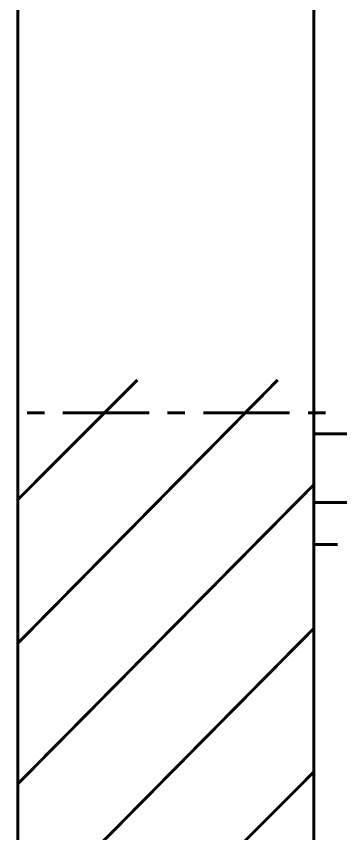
# Model space of a CAD drawing. Extents: x 0 to 210, y 0 to 297.
# Drawn here: x 71.57 to 76.17, y 228.95 to 240.53 of the extents above; entities that cross this region are included whole.
import ezdxf

# ---------------------------------------------------------------- set-up
doc = ezdxf.new("R2010")
doc.units = 0
doc.header["$MEASUREMENT"] = 0
doc.layers.add('C00-00-00-BLACK', color=7, linetype='Continuous')

msp = doc.modelspace()

# ---------------------------------------------------------------- linework, layer by layer
at = {"layer": 'C00-00-00-BLACK', "const_width": 0.0423}
for points in [[(71.5906, 264.626), (71.5906, 197.017)], [(75.7894, 260.387), (75.7894, 201.213)], [(71.5906, 233.682), (73.2868, 235.379)], [(71.5906, 231.648), (75.2796, 235.379)], [(71.7187, 234.91), (71.9723, 234.91)], [(72.2256, 234.91), (73.4565, 234.91)], [(73.7097, 234.91), (73.9648, 234.91)], [(74.2213, 234.91), (75.4489, 234.91)], [(75.7054, 234.91), (75.9587, 234.91)], [(75.7894, 234.614), (80.6235, 234.614)], [(71.5906, 229.656), (75.7894, 233.894)], [(75.7894, 233.641), (89.4457, 233.641)], [(75.7894, 233.046), (76.1284, 233.046)], [(71.5906, 227.622), (75.7894, 231.859)], [(71.5906, 225.629), (75.7894, 229.825)]]:
    msp.add_lwpolyline(points, dxfattribs=at)

doc.saveas('drawing.dxf')
